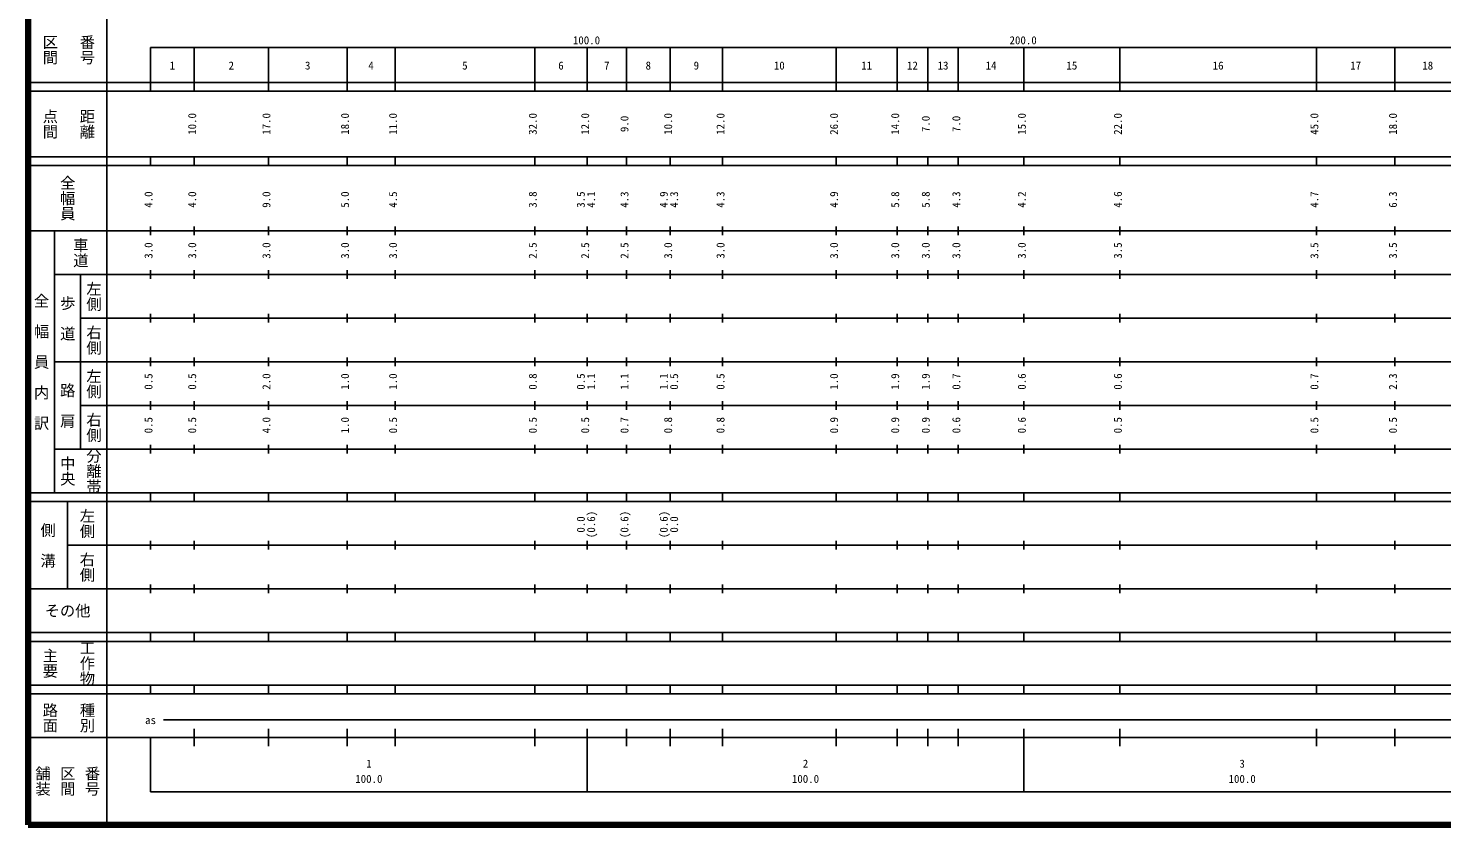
# Model space of a CAD drawing. Units: millimetres on the paper, enlarged 1000 times. Extents: x 40000 to 680000, y 20000 to 380000.
# Drawn here: x 40000 to 363711, y 20000 to 202409 of the extents above; entities that cross this region are included whole.
import ezdxf
from ezdxf.enums import TextEntityAlignment as Align

# ---------------------------------------------------------------- set-up
doc = ezdxf.new("R2010")
doc.units = ezdxf.units.MM
doc.header["$LTSCALE"] = 1000
doc.layers.add('M-TTL', color=2, linetype='Continuous', lineweight=140)
doc.layers.add('M-TTL-BAND', color=7, linetype='Continuous', lineweight=25)
doc.styles.add('@ＭＳ ゴシック', font='')
doc.styles.add('ＭＳ ゴシック', font='')
doc.styles.get('@ＭＳ ゴシック').set_extended_font_data('@MS Gothic')
doc.styles.get('ＭＳ ゴシック').set_extended_font_data('MS Gothic')

msp = doc.modelspace()

# ---------------------------------------------------------------- linework, layer by layer
at = {"layer": 'M-TTL'}
for p, q in [((40000, 380000), (40000, 20000)), ((40000, 20000), (680000, 20000))]:
    msp.add_line(p, q, dxfattribs=at)
at = {"layer": 'M-TTL-BAND'}
for p, q in [((58000, 370000), (58000, 20000)), ((68000, 198000), (579000, 198000)), ((68000, 198000), (68000, 188000)), ((78000, 188000), (78000, 198000)), ((95000, 188000), (95000, 198000)), ((113000, 188000), (113000, 198000)), ((124000, 188000), (124000, 198000)), ((156000, 188000), (156000, 198000)), ((168000, 188000), (168000, 198000)), ((177000, 188000), (177000, 198000)), ((187000, 188000), (187000, 198000)), ((199000, 188000), (199000, 198000)), ((225000, 188000), (225000, 198000)), ((239000, 188000), (239000, 198000)), ((246000, 188000), (246000, 198000)), ((253000, 188000), (253000, 198000)), ((268000, 188000), (268000, 198000)), ((290000, 188000), (290000, 198000)), ((335000, 188000), (335000, 198000)), ((353000, 188000), (353000, 198000)), ((40000, 190000), (579000, 190000)), ((40000, 188000), (579000, 188000)), ((40000, 173000), (579000, 173000)), ((68000, 171000), (68000, 173000)), ((78000, 171000), (78000, 173000)), ((95000, 171000), (95000, 173000)), ((113000, 171000), (113000, 173000)), ((124000, 171000), (124000, 173000)), ((156000, 171000), (156000, 173000)), ((168000, 171000), (168000, 173000)), ((177000, 171000), (177000, 173000)), ((187000, 171000), (187000, 173000)), ((199000, 171000), (199000, 173000)), ((225000, 171000), (225000, 173000)), ((239000, 171000), (239000, 173000)), ((246000, 171000), (246000, 173000)), ((253000, 171000), (253000, 173000)), ((268000, 171000), (268000, 173000)), ((290000, 171000), (290000, 173000)), ((335000, 171000), (335000, 173000)), ((353000, 171000), (353000, 173000)), ((40000, 171000), (579000, 171000)), ((40000, 156000), (579000, 156000)), ((46000, 96000), (46000, 156000)), ((68000, 155000), (68000, 157000)), ((78000, 155000), (78000, 157000)), ((95000, 155000), (95000, 157000)), ((113000, 155000), (113000, 157000)), ((124000, 155000), (124000, 157000)), ((156000, 155000), (156000, 157000)), ((168000, 155000), (168000, 157000)), ((177000, 155000), (177000, 157000)), ((187000, 155000), (187000, 157000)), ((199000, 155000), (199000, 157000)), ((225000, 155000), (225000, 157000)), ((239000, 155000), (239000, 157000)), ((246000, 155000), (246000, 157000)), ((253000, 155000), (253000, 157000)), ((268000, 155000), (268000, 157000)), ((290000, 155000), (290000, 157000)), ((335000, 155000), (335000, 157000)), ((353000, 155000), (353000, 157000)), ((46000, 146000), (579000, 146000)), ((52000, 146000), (52000, 106000)), ((68000, 145000), (68000, 147000)), ((78000, 145000), (78000, 147000)), ((95000, 145000), (95000, 147000)), ((113000, 145000), (113000, 147000)), ((124000, 145000), (124000, 147000)), ((156000, 145000), (156000, 147000)), ((168000, 145000), (168000, 147000)), ((177000, 145000), (177000, 147000)), ((187000, 145000), (187000, 147000)), ((199000, 145000), (199000, 147000)), ((225000, 145000), (225000, 147000)), ((239000, 145000), (239000, 147000)), ((246000, 145000), (246000, 147000)), ((253000, 145000), (253000, 147000)), ((268000, 145000), (268000, 147000)), ((290000, 145000), (290000, 147000)), ((335000, 145000), (335000, 147000)), ((353000, 145000), (353000, 147000)), ((52000, 136000), (579000, 136000)), ((68000, 135000), (68000, 137000)), ((78000, 135000), (78000, 137000)), ((95000, 135000), (95000, 137000)), ((113000, 135000), (113000, 137000)), ((124000, 135000), (124000, 137000)), ((156000, 135000), (156000, 137000)), ((168000, 135000), (168000, 137000)), ((177000, 135000), (177000, 137000)), ((187000, 135000), (187000, 137000)), ((199000, 135000), (199000, 137000)), ((225000, 135000), (225000, 137000)), ((239000, 135000), (239000, 137000)), ((246000, 135000), (246000, 137000)), ((253000, 135000), (253000, 137000)), ((268000, 135000), (268000, 137000)), ((290000, 135000), (290000, 137000)), ((335000, 135000), (335000, 137000)), ((353000, 135000), (353000, 137000)), ((68000, 125000), (68000, 127000)), ((78000, 125000), (78000, 127000)), ((95000, 125000), (95000, 127000)), ((113000, 125000), (113000, 127000)), ((124000, 125000), (124000, 127000)), ((156000, 125000), (156000, 127000)), ((168000, 125000), (168000, 127000)), ((177000, 125000), (177000, 127000)), ((187000, 125000), (187000, 127000)), ((199000, 125000), (199000, 127000)), ((225000, 125000), (225000, 127000)), ((239000, 125000), (239000, 127000)), ((246000, 125000), (246000, 127000)), ((253000, 125000), (253000, 127000)), ((268000, 125000), (268000, 127000)), ((290000, 125000), (290000, 127000)), ((335000, 125000), (335000, 127000)), ((353000, 125000), (353000, 127000)), ((46000, 126000), (579000, 126000)), ((68000, 115000), (68000, 117000)), ((78000, 115000), (78000, 117000)), ((95000, 115000), (95000, 117000)), ((113000, 115000), (113000, 117000)), ((124000, 115000), (124000, 117000)), ((156000, 115000), (156000, 117000)), ((168000, 115000), (168000, 117000)), ((177000, 115000), (177000, 117000)), ((187000, 115000), (187000, 117000)), ((199000, 115000), (199000, 117000)), ((225000, 115000), (225000, 117000)), ((239000, 115000), (239000, 117000)), ((246000, 115000), (246000, 117000)), ((253000, 115000), (253000, 117000)), ((268000, 115000), (268000, 117000)), ((290000, 115000), (290000, 117000)), ((335000, 115000), (335000, 117000)), ((353000, 115000), (353000, 117000)), ((52000, 116000), (579000, 116000)), ((68000, 105000), (68000, 107000)), ((78000, 105000), (78000, 107000)), ((95000, 105000), (95000, 107000)), ((113000, 105000), (113000, 107000)), ((124000, 105000), (124000, 107000)), ((156000, 105000), (156000, 107000)), ((168000, 105000), (168000, 107000)), ((177000, 105000), (177000, 107000)), ((187000, 105000), (187000, 107000)), ((199000, 105000), (199000, 107000)), ((225000, 105000), (225000, 107000)), ((239000, 105000), (239000, 107000)), ((246000, 105000), (246000, 107000)), ((253000, 105000), (253000, 107000)), ((268000, 105000), (268000, 107000)), ((290000, 105000), (290000, 107000)), ((335000, 105000), (335000, 107000)), ((353000, 105000), (353000, 107000)), ((46000, 106000), (579000, 106000)), ((40000, 96000), (579000, 96000)), ((40000, 94000), (579000, 94000)), ((49000, 94000), (49000, 74000)), ((68000, 94000), (68000, 96000)), ((78000, 94000), (78000, 96000)), ((95000, 94000), (95000, 96000)), ((113000, 94000), (113000, 96000)), ((124000, 94000), (124000, 96000)), ((156000, 94000), (156000, 96000)), ((168000, 94000), (168000, 96000)), ((177000, 94000), (177000, 96000)), ((187000, 94000), (187000, 96000)), ((199000, 94000), (199000, 96000)), ((225000, 94000), (225000, 96000)), ((239000, 94000), (239000, 96000)), ((246000, 94000), (246000, 96000)), ((253000, 94000), (253000, 96000)), ((268000, 94000), (268000, 96000)), ((290000, 94000), (290000, 96000)), ((335000, 94000), (335000, 96000)), ((353000, 94000), (353000, 96000)), ((68000, 83000), (68000, 85000)), ((78000, 83000), (78000, 85000)), ((95000, 83000), (95000, 85000)), ((113000, 83000), (113000, 85000)), ((124000, 83000), (124000, 85000)), ((156000, 83000), (156000, 85000)), ((168000, 83000), (168000, 85000)), ((177000, 83000), (177000, 85000)), ((187000, 83000), (187000, 85000)), ((199000, 83000), (199000, 85000)), ((225000, 83000), (225000, 85000)), ((239000, 83000), (239000, 85000)), ((246000, 83000), (246000, 85000)), ((253000, 83000), (253000, 85000)), ((268000, 83000), (268000, 85000)), ((290000, 83000), (290000, 85000)), ((335000, 83000), (335000, 85000)), ((353000, 83000), (353000, 85000)), ((49000, 84000), (579000, 84000)), ((68000, 73000), (68000, 75000)), ((78000, 73000), (78000, 75000)), ((95000, 73000), (95000, 75000)), ((113000, 73000), (113000, 75000)), ((124000, 73000), (124000, 75000)), ((156000, 73000), (156000, 75000)), ((168000, 73000), (168000, 75000)), ((177000, 73000), (177000, 75000)), ((187000, 73000), (187000, 75000)), ((199000, 73000), (199000, 75000)), ((225000, 73000), (225000, 75000)), ((239000, 73000), (239000, 75000)), ((246000, 73000), (246000, 75000)), ((253000, 73000), (253000, 75000)), ((268000, 73000), (268000, 75000)), ((290000, 73000), (290000, 75000)), ((335000, 73000), (335000, 75000)), ((353000, 73000), (353000, 75000)), ((40000, 74000), (579000, 74000)), ((40000, 64000), (579000, 64000)), ((40000, 62000), (579000, 62000)), ((68000, 62000), (68000, 64000)), ((78000, 62000), (78000, 64000)), ((95000, 62000), (95000, 64000)), ((113000, 62000), (113000, 64000)), ((124000, 62000), (124000, 64000)), ((156000, 62000), (156000, 64000)), ((168000, 62000), (168000, 64000)), ((177000, 62000), (177000, 64000)), ((187000, 62000), (187000, 64000)), ((199000, 62000), (199000, 64000)), ((225000, 62000), (225000, 64000)), ((239000, 62000), (239000, 64000)), ((246000, 62000), (246000, 64000)), ((253000, 62000), (253000, 64000)), ((268000, 62000), (268000, 64000)), ((290000, 62000), (290000, 64000)), ((335000, 62000), (335000, 64000)), ((353000, 62000), (353000, 64000)), ((40000, 52000), (579000, 52000)), ((68000, 50000), (68000, 52000)), ((78000, 50000), (78000, 52000)), ((95000, 50000), (95000, 52000)), ((113000, 50000), (113000, 52000)), ((124000, 50000), (124000, 52000)), ((156000, 50000), (156000, 52000)), ((168000, 50000), (168000, 52000)), ((177000, 50000), (177000, 52000)), ((187000, 50000), (187000, 52000)), ((199000, 50000), (199000, 52000)), ((225000, 50000), (225000, 52000)), ((239000, 50000), (239000, 52000)), ((246000, 50000), (246000, 52000)), ((253000, 50000), (253000, 52000)), ((268000, 50000), (268000, 52000)), ((290000, 50000), (290000, 52000)), ((335000, 50000), (335000, 52000)), ((353000, 50000), (353000, 52000)), ((40000, 50000), (579000, 50000)), ((71000, 44000), (565000, 44000)), ((40000, 40000), (579000, 40000)), ((68000, 40000), (68000, 27500)), ((78000, 38000), (78000, 42000)), ((95000, 38000), (95000, 42000)), ((113000, 38000), (113000, 42000)), ((124000, 38000), (124000, 42000)), ((156000, 38000), (156000, 42000)), ((168000, 27500), (168000, 42000)), ((177000, 38000), (177000, 42000)), ((187000, 38000), (187000, 42000)), ((199000, 38000), (199000, 42000)), ((225000, 38000), (225000, 42000)), ((239000, 38000), (239000, 42000)), ((246000, 38000), (246000, 42000)), ((253000, 38000), (253000, 42000)), ((268000, 27500), (268000, 42000)), ((290000, 38000), (290000, 42000)), ((335000, 38000), (335000, 42000)), ((353000, 38000), (353000, 42000)), ((68000, 27500), (579000, 27500))]:
    msp.add_line(p, q, dxfattribs=at)

# ---------------------------------------------------------------- texts
at = {"layer": 'M-TTL-BAND', "style": '@ＭＳ ゴシック'}
for s, p in [('番号', (53500, 197500)), ('区間', (45000, 197500)), ('点間', (45000, 180500)), ('距離', (53500, 180500)), ('全幅員', (49000, 163500)), ('車道', (52000, 151000)), ('左側', (55000, 141000)), ('全\u3000幅\u3000員\u3000内\u3000訳', (43000, 126000)), ('歩\u3000道', (49000, 136000)), ('右側', (55000, 131000)), ('左側', (55000, 121000)), ('路\u3000肩', (49000, 116000)), ('右側', (55000, 111000)), ('中央', (49000, 101000)), ('分離帯', (55000, 101000)), ('左側', (53500, 89000)), ('側\u3000溝', (44500, 84000)), ('右側', (53500, 79000)), ('工作物', (53500, 57000)), ('主要', (45000, 57000)), ('路面', (45000, 44500)), ('種別', (53500, 44500)), ('舗装', (43333, 30000)), ('区間', (49000, 30000)), ('番号', (54667, 30000))]:
    msp.add_text(s, height=2566, rotation=270, dxfattribs=at).set_placement(p, align=Align.MIDDLE_CENTER)
at = {"layer": 'M-TTL-BAND', "style": 'ＭＳ ゴシック'}
for s, p in [('100.0', (167844, 198195)), ('200.0', (267844, 198195)), ('1', (73000, 192405)), ('2', (86500, 192405)), ('3', (104000, 192405)), ('4', (118500, 192405)), ('5', (140000, 192405)), ('6', (162000, 192405)), ('7', (172500, 192405)), ('8', (182000, 192405)), ('9', (193000, 192405)), ('10', (212000, 192405)), ('11', (232000, 192405)), ('12', (242500, 192405)), ('13', (249500, 192405)), ('14', (260500, 192405)), ('15', (279000, 192405)), ('16', (312500, 192405)), ('17', (344000, 192405)), ('18', (360500, 192405)), ('as', (68000, 42500)), ('1', (118000, 32523)), ('2', (218000, 32523)), ('3', (318000, 32523)), ('100.0', (118000, 29033)), ('100.0', (218000, 29033)), ('100.0', (318000, 29033))]:
    msp.add_text(s, height=1833, dxfattribs=at).set_placement(p, align=Align.BOTTOM_CENTER)
for s, p in [('10.0', (79000, 180500)), ('17.0', (96000, 180500)), ('18.0', (114000, 180500)), ('11.0', (125000, 180500)), ('32.0', (157000, 180500)), ('12.0', (169000, 180500)), ('9.0', (178000, 180500)), ('10.0', (188000, 180500)), ('12.0', (200000, 180500)), ('26.0', (226000, 180500)), ('14.0', (240000, 180500)), ('7.0', (247000, 180500)), ('7.0', (254000, 180500)), ('15.0', (269000, 180500)), ('22.0', (291000, 180500)), ('45.0', (336000, 180500)), ('18.0', (354000, 180500)), ('4.0', (69000, 163174)), ('4.0', (79000, 163174)), ('9.0', (96000, 163174)), ('5.0', (114000, 163174)), ('4.5', (125000, 163174)), ('3.8', (157000, 163174)), ('3.5', (168000, 163174)), ('4.1', (170370, 163174)), ('4.3', (178000, 163174)), ('4.9', (187000, 163174)), ('4.3', (189370, 163174)), ('4.3', (200000, 163174)), ('4.9', (226000, 163174)), ('5.8', (240000, 163174)), ('5.8', (247000, 163174)), ('4.3', (254000, 163174)), ('4.2', (269000, 163174)), ('4.6', (291000, 163174)), ('4.7', (336000, 163174)), ('6.3', (354000, 163174)), ('3.0', (69000, 151500)), ('3.0', (79000, 151500)), ('3.0', (96000, 151500)), ('3.0', (114000, 151500)), ('3.0', (125000, 151500)), ('2.5', (157000, 151500)), ('2.5', (169000, 151500)), ('2.5', (178000, 151500)), ('3.0', (188000, 151500)), ('3.0', (200000, 151500)), ('3.0', (226000, 151500)), ('3.0', (240000, 151500)), ('3.0', (247000, 151500)), ('3.0', (254000, 151500)), ('3.0', (269000, 151500)), ('3.5', (291000, 151500)), ('3.5', (336000, 151500)), ('3.5', (354000, 151500)), ('0.5', (69000, 121500)), ('0.5', (79000, 121500)), ('2.0', (96000, 121500)), ('1.0', (114000, 121500)), ('1.0', (125000, 121500)), ('0.8', (157000, 121500)), ('0.5', (168000, 121500)), ('1.1', (170370, 121500)), ('1.1', (178000, 121500)), ('1.1', (187000, 121500)), ('0.5', (189370, 121500)), ('0.5', (200000, 121500)), ('1.0', (226000, 121500)), ('1.9', (240000, 121500)), ('1.9', (247000, 121500)), ('0.7', (254000, 121500)), ('0.6', (269000, 121500)), ('0.6', (291000, 121500)), ('0.7', (336000, 121500)), ('2.3', (354000, 121500)), ('0.5', (69000, 111500)), ('0.5', (79000, 111500)), ('4.0', (96000, 111500)), ('1.0', (114000, 111500)), ('0.5', (125000, 111500)), ('0.5', (157000, 111500)), ('0.5', (169000, 111500)), ('0.7', (178000, 111500)), ('0.8', (188000, 111500)), ('0.8', (200000, 111500)), ('0.9', (226000, 111500)), ('0.9', (240000, 111500)), ('0.9', (247000, 111500)), ('0.6', (254000, 111500)), ('0.6', (269000, 111500)), ('0.5', (291000, 111500)), ('0.5', (336000, 111500)), ('0.5', (354000, 111500)), ('(0.6)', (170370, 88764)), ('(0.6)', (178000, 88764)), ('(0.6)', (187000, 88764)), ('0.0', (168000, 88764)), ('0.0', (189370, 88764))]:
    msp.add_text(s, height=1833, rotation=90, dxfattribs=at).set_placement(p, align=Align.BOTTOM_CENTER)
msp.add_text('その他', height=2566, dxfattribs=at).set_placement((49000, 69000), align=Align.MIDDLE_CENTER)

doc.saveas('drawing.dxf')
